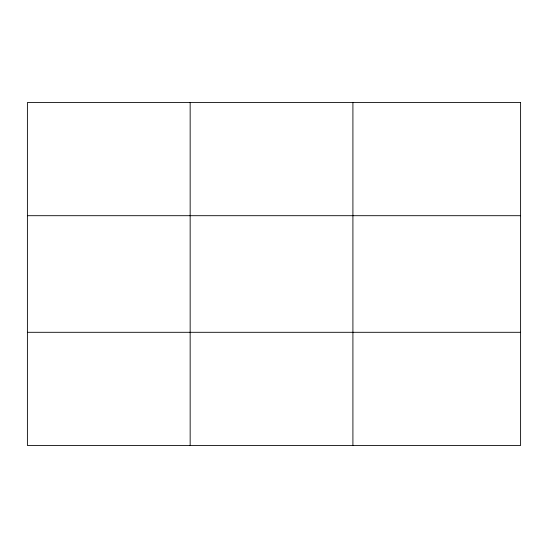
<?xml version="1.0" encoding="UTF-8"?>
<svg xmlns="http://www.w3.org/2000/svg" width="548" height="548" viewBox="0 0 548 548"><rect width="100%" height="100%" fill="white"/><g stroke="black" fill="none" stroke-linecap="round" stroke-linejoin="round"><path stroke-width="0.82" d="M190.156 445.469L190.156 102.531M352.912 445.469L352.912 102.531M27.4 215.7L520.6 215.7M27.4 332.3L520.6 332.3M520.6 102.531L520.6 445.469L27.4 445.469L27.4 102.531L520.6 102.531"/></g></svg>
